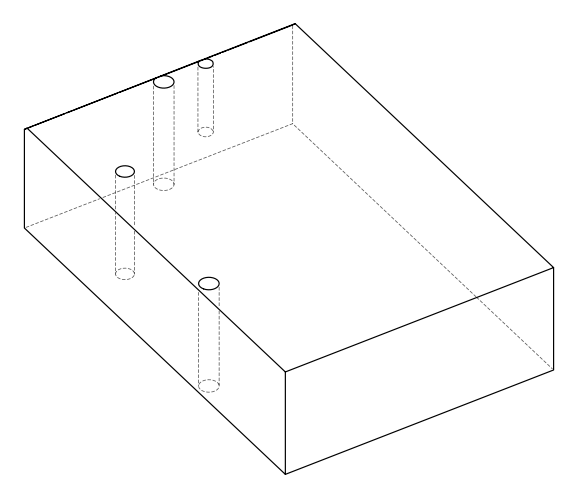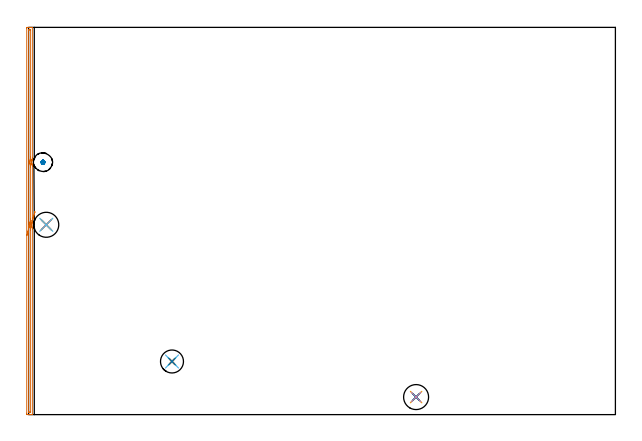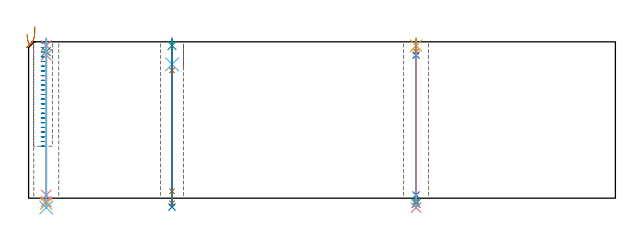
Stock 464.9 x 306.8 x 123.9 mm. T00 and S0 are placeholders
(PLAN: 16 operations, 13 tool changes, 11 min)
(1 AREA_MILL | FG_CHAMFER_SURFACE | UGT0205_001 | 5.08 min | 3107 mm3)
(2 MILL_BLIND_HOLE_FROM_SOLID_MATERIAL | STEP1POCKET | NXT0201_011 | Spiral | 1.28 min | 14399 mm3)
(3 SPOT_DRILL | STEP1HOLE | NXT0321_9005460120000 | 0.05 min | 184 mm3)
(4 SPOT_DRILL_1 | STEP1HOLE_1 | NXT0321_9005460120000 | 0.05 min | 181 mm3)
(5 SPOT_DRILL_2 | STEP1HOLE_2 | NXT0321_9005460120000 | 0.05 min | 184 mm3)
(6 DRILL_BLIND_HOLE_INTO_CENTER | STEP1HOLE | UGT0301_229 | 0.08 min | 1532 mm3)
(7 GUN_DRILL_THROUGH_HOLE | STEP1HOLE | UGT0307_008 | 0.62 min | 10236 mm3)
(8 DRILL_TO_ENLARGE_THROUGH_HOLE | STEP1HOLE | UGT0301_251 | 0.53 min | 20215 mm3)
(9 DRILL_BLIND_HOLE_INTO_CENTER_1 | STEP1HOLE_1 | NXT0301_023 | 0.04 min | 100 mm3)
(10 GUN_DRILL_THROUGH_HOLE_1 | STEP1HOLE_1 | UGT0307_001 | 0.55 min | 2243 mm3)
(11 SPADE_DRILL_TO_ENLARGE_THROUGH_HOLE | STEP1HOLE_1 | UGT0306_003 | 0.52 min | 12624 mm3)
(12 DRILL_TO_ENLARGE_THROUGH_HOLE_1 | STEP1HOLE_1 | UGT0301_264 | 0.53 min | 22935 mm3)
(13 DRILL_BLIND_HOLE_INTO_CENTER_2 | STEP1HOLE_2 | NXT0301_023 | 0.04 min | 95 mm3)
(14 GUN_DRILL_THROUGH_HOLE_2 | STEP1HOLE_2 | UGT0307_001 | 0.55 min | 2245 mm3)
(15 SPADE_DRILL_TO_ENLARGE_THROUGH_HOLE_1 | STEP1HOLE_2 | UGT0306_003 | 0.52 min | 12623 mm3)
(16 DRILL_TO_ENLARGE_THROUGH_HOLE_2 | STEP1HOLE_2 | UGT0301_264 | 0.53 min | 22932 mm3)
(TOOL UGT0205_001 | Chamfer Mill 20 x 3 x 45 deg. | D20 FL50 Z2)
(TOOL NXT0201_011 | ENDMILL 12mm [2P460-1200-NA 1630] | D12 FL38 Z6)
(TOOL NXT0321_9005460120000 | NC Spot Drill, 142deg, 12mm, Carbide, Uncoated | D12 PA142 FL30 Z2)
(TOOL UGT0301_229 | Twist Drill 11.9 mm | D11.9 PA118 FL100 Z2)
(TOOL UGT0307_008 | Gun Drill 11 mm | D11 PA130 FL24 Z1)
(TOOL UGT0301_251 | Twist Drill 18.2 mm | D18.2 PA118 FL135 Z2)
(TOOL NXT0301_023 | Carbide Drill 5.2mm [860.1-0520-016A1-MM 2214] | D5.2 PA140 FL28 Z2)
(TOOL UGT0307_001 | Gun Drill 5 mm | D5 PA130 FL24 Z1)
(TOOL UGT0306_003 | Spade Drill 12.5mm | D12.5 PA132 FL10 Z2)
(TOOL UGT0301_264 | Twist Drill 19.8 mm | D19.8 PA118 FL140 Z2)
(OP 1 AREA_MILL)
G17 G21 G94 G90
T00 M6
G54
G17 G0 G90 X4.858 Y160.285 S1061 M3
G43 Z136.068 H0
G94 G1 X4.907 Y160.463 Z135.215 F250.
X4.936 Y160.568 Z134.35
X4.945 Y160.6 Z133.478
X4.933 Y160.558 Z132.606
X4.902 Y160.443 Z131.742
X4.85 Y160.257 Z130.892
X4.779 Y159.999 Z130.061
X4.69 Y159.673 Z129.257
X4.581 Y159.28 Z128.486
X4.456 Y158.824 Z127.753
X4.314 Y158.308 Z127.064
X4.156 Y157.736 Z126.424
X3.985 Y157.113 Z125.838
X3.8 Y156.443 Z125.311
X3.604 Y155.731 Z124.847
X3.398 Y154.982 Z124.448
X3.183 Y154.204 Z124.119
X2.962 Y153.4 Z123.862
X2.839 Y152.955 Z123.738
X2.738 Y152.536 Z123.637
X2.731 Y152.507 Z123.63
X2.646 Y152.061 Z123.545
X2.609 Y151.809 Z123.509
X2.582 Y151.614 Z123.479
X2.573 Y151.516 Z123.468
X2.538 Y151.168 Z123.433
X2.534 Y151.071 Z123.426
X2.517 Y150.804 Z123.414
X2.514 Y150.721 Z123.408
X2.511 Y150.359 Z123.401
X2.51 Y150.275 Z123.402
X2.525 Y149.828 Z123.42
Y149.826
X2.53 Y149.753 Z123.428
X2.559 Y149.382 Z123.458
X2.618 Y148.935 Z123.511
X2.672 Y148.604 Z123.571
X2.692 Y148.488 Z123.591
X2.79 Y148.043 Z123.688
X2.938 Y147.47 Z123.837
X2.987 Y147.285 Z123.883
X2.989 Y147.277 Z123.884
X2.99 Y147.265 Z123.886
X2.992 Y147.242 Z123.888
X2.99 Y147.195 Z123.89
Y147.178
X3. Y0.173 Z123.9
X2.997 Y0.009 Z123.888
X2.985 Y0.007 Z123.876
X2.627 Y0. Z123.526
X2.317 Z123.216
X1.634 Z122.529
X0.408 Z121.305
X-0.134 Z120.761
X-0.746 Z120.149
X-1.017 Y0.001 Z119.878
X-1.256 Y0.004 Z119.639
X-1.491 Y0.009 Z119.405
X-1.494 Y0.137 Z119.403
X-1.499 Y0.619 Z119.401
X-1.5 Y1.107 Z119.4
Y305.775
X-1.499 Y306.181 Z119.401
X-1.494 Y306.663 Z119.402
X-1.491 Y306.791 Z119.405
X-1.017 Y306.8 Z119.878
X-0.746 Z120.149
X-0.134 Z120.761
X0.408 Z121.305
X0.75 Z121.646
X1.292 Z122.188
X1.634 Z122.529
X2.317 Z123.217
X2.627 Z123.527
X2.985 Y306.793 Z123.876
X2.997 Y306.791 Z123.888
X3. Y306.627 Z123.9
Y203.433
X2.997 Y202.803 Z123.886
X2.97 Y202.726 Z123.866
X2.959 Y202.695 Z123.857
X2.905 Y202.54 Z123.799
X2.894 Y202.51 Z123.789
X2.801 Y202.221 Z123.699
X2.753 Y202.066 Z123.65
X2.738 Y202.009 Z123.636
X2.663 Y201.717 Z123.56
X2.645 Y201.646 Z123.541
X2.638 Y201.617 Z123.534
X2.589 Y201.369 Z123.488
X2.55 Y201.172 Z123.45
X2.517 Y200.91 Z123.416
X2.51 Y200.85 Z123.407
X2.499 Y200.753 Z123.393
X2.495 Y200.724 Z123.39
X2.464 Y200.278 Z123.36
X2.465 Y200.173 Z123.358
X2.462 Y199.831 Z123.357
X2.486 Y199.413 Z123.377
X2.487 Y199.384 Z123.38
X2.52 Y199.074 Z123.418
X2.533 Y198.966 Z123.428
X2.536 Y198.938 Z123.432
X2.558 Y198.8 Z123.458
X2.613 Y198.491 Z123.512
X2.713 Y198.073 Z123.611
X2.72 Y198.046 Z123.617
X2.854 Y197.599 Z123.752
X2.869 Y197.557 Z123.765
X2.93 Y197.376 Z123.828
X2.995 Y197.205 Z123.894
X3. Y197.189 Z123.899
X2.998 Y154.254 Z123.898
X2.999 Y153.563 Z123.895
X2.993 Y153.509 Z123.89
X2.962 Y153.4 Z123.862
X1.534 Y153.737 Z122.434
X1.489 Y153.546 Z122.389
X1.457 Y153.4 Z122.357
X1.331 Y152.812 Z122.231
X1.274 Y152.507 Z122.174
X1.206 Y152.045 Z122.106
X1.159 Y151.613 Z122.059
X1.127 Y151.232 Z122.027
X1.104 Y150.72 Z122.004
X1.098 Y150.543 Z121.998
X1.099 Y150.367 Z121.999
X1.114 Y149.826 Z122.014
X1.138 Y149.434 Z122.038
X1.186 Y148.933 Z122.086
X1.254 Y148.423 Z122.154
X1.321 Y148.039 Z122.221
X1.477 Y147.304 Z122.377
X1.514 Y147.146 Z122.414
X1.562 Y146.937 Z122.462
X1.569 Y146.728 Z122.469
X1.575 Y146.311 Z122.475
X1.576 Y146.252 Z122.476
X1.585 Y2.195 Z122.485
X1.584 Y2.09 Z122.484
X1.581 Y2.038 Z122.481
X1.58 Y2.019 Z122.48
X1.553 Y2.01 Z122.453
X1.15 Y2.002 Z122.05
X0.75 Y2.001 Z121.65
X0.266 Y2.003 Z121.166
X0.031 Y2.01 Z120.931
X-0.079 Y2.016 Z120.821
X-0.085 Y2.357 Z120.815
Y2.406
Y304.605
X-0.084 Y304.71 Z120.816
X-0.081 Y304.762 Z120.819
X-0.08 Y304.781 Z120.82
X-0.053 Y304.79 Z120.847
X0.35 Y304.798 Z121.25
X0.75 Y304.799 Z121.65
X1.234 Y304.797 Z122.134
X1.469 Y304.79 Z122.369
X1.579 Y304.784 Z122.479
X1.585 Y304.443 Z122.485
Y304.394
X1.586 Y204.375 Z122.486
X1.585 Y203.483 Z122.485
X1.583 Y203.433 Z122.483
X1.579 Y203.329 Z122.479
X1.562 Y203.229 Z122.462
X1.512 Y203.048 Z122.412
X1.429 Y202.747 Z122.329
X1.376 Y202.54 Z122.276
X1.256 Y202.028 Z122.156
X1.184 Y201.646 Z122.084
X1.131 Y201.261 Z122.031
X1.081 Y200.753 Z121.981
X1.06 Y200.44 Z121.96
X1.052 Y199.86 Z121.952
X1.076 Y199.296 Z121.976
X1.087 Y199.136 Z121.987
X1.104 Y198.966 Z122.004
X1.152 Y198.56 Z122.052
X1.236 Y198.073 Z122.136
X1.378 Y197.437 Z122.278
X1.448 Y197.179 Z122.348
X1.562 Y196.764 Z122.462
X1.579 Y196.702 Z122.479
X1.581 Y196.651 Z122.481
X1.584 Y196.545 Z122.484
X1.586 Y196.334 Z122.486
Y196.286
X1.584 Y155.237 Z122.484
X1.583 Y154.345 Z122.483
X1.582 Y154.293 Z122.482
X1.568 Y153.878 Z122.468
X1.534 Y153.737 Z122.434
X1.337 Y152.902 Z122.276
X1.138 Y152.057 Z122.194
X0.938 Y151.208 Z122.187
X0.738 Y150.361 Z122.257
X0.54 Y149.524 Z122.402
X0.346 Y148.702 Z122.621
X0.157 Y147.902 Z122.913
X-0.025 Y147.13 Z123.276
X-0.199 Y146.391 Z123.706
X-0.364 Y145.692 Z124.201
X-0.519 Y145.038 Z124.757
X-0.661 Y144.433 Z125.369
X-0.791 Y143.882 Z126.033
X-0.907 Y143.39 Z126.744
X-1.009 Y142.96 Z127.496
X-1.095 Y142.595 Z128.284
X-1.165 Y142.298 Z129.101
X-1.218 Y142.072 Z129.942
G0 Z133.9
M5
M2
(OP 2 MILL_BLIND_HOLE_FROM_SOLID_MATERIAL)
G17 G21 G94 G90
T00 M6
G54
G17 G0 G90 X11.4 Y200. S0 M3
G43 Z133.9 H1
Z123.174
G94 G3 X12.125 Y200.725 R0.725 F250.
X11.4 Y201.45 R0.725
X9.95 Y200. R1.45
X11.4 Y201.45 R-1.45
X10.675 Y200.725 R0.725
X11.4 Y200. R0.725
G0 Z119.448
G3 X12.125 Y200.725 R0.725
X11.4 Y201.45 R0.725
X9.95 Y200. R1.45
X11.4 Y201.45 R-1.45
X10.675 Y200.725 R0.725
X11.4 Y200. R0.725
G0 Z115.722
G3 X12.125 Y200.725 R0.725
X11.4 Y201.45 R0.725
X9.95 Y200. R1.45
X11.4 Y201.45 R-1.45
X10.675 Y200.725 R0.725
X11.4 Y200. R0.725
G0 Z111.996
G3 X12.125 Y200.725 R0.725
X11.4 Y201.45 R0.725
X9.95 Y200. R1.45
X11.4 Y201.45 R-1.45
X10.675 Y200.725 R0.725
X11.4 Y200. R0.725
G0 Z108.27
G3 X12.125 Y200.725 R0.725
X11.4 Y201.45 R0.725
X9.95 Y200. R1.45
X11.4 Y201.45 R-1.45
X10.675 Y200.725 R0.725
X11.4 Y200. R0.725
G0 Z104.543
G3 X12.125 Y200.725 R0.725
X11.4 Y201.45 R0.725
X9.95 Y200. R1.45
X11.4 Y201.45 R-1.45
X10.675 Y200.725 R0.725
X11.4 Y200. R0.725
G0 Z100.817
G3 X12.125 Y200.725 R0.725
X11.4 Y201.45 R0.725
X9.95 Y200. R1.45
X11.4 Y201.45 R-1.45
X10.675 Y200.725 R0.725
X11.4 Y200. R0.725
G0 Z97.091
G3 X12.125 Y200.725 R0.725
X11.4 Y201.45 R0.725
X9.95 Y200. R1.45
X11.4 Y201.45 R-1.45
X10.675 Y200.725 R0.725
X11.4 Y200. R0.725
G0 Z93.365
G3 X12.125 Y200.725 R0.725
X11.4 Y201.45 R0.725
X9.95 Y200. R1.45
X11.4 Y201.45 R-1.45
X10.675 Y200.725 R0.725
X11.4 Y200. R0.725
G0 Z89.639
G3 X12.125 Y200.725 R0.725
X11.4 Y201.45 R0.725
X9.95 Y200. R1.45
X11.4 Y201.45 R-1.45
X10.675 Y200.725 R0.725
X11.4 Y200. R0.725
G0 Z85.913
G3 X12.125 Y200.725 R0.725
X11.4 Y201.45 R0.725
X9.95 Y200. R1.45
X11.4 Y201.45 R-1.45
X10.675 Y200.725 R0.725
X11.4 Y200. R0.725
G0 Z82.187
G3 X12.125 Y200.725 R0.725
X11.4 Y201.45 R0.725
X9.95 Y200. R1.45
X11.4 Y201.45 R-1.45
X10.675 Y200.725 R0.725
X11.4 Y200. R0.725
G0 Z78.461
G3 X12.125 Y200.725 R0.725
X11.4 Y201.45 R0.725
X9.95 Y200. R1.45
X11.4 Y201.45 R-1.45
X10.675 Y200.725 R0.725
X11.4 Y200. R0.725
G0 Z74.735
G3 X12.125 Y200.725 R0.725
X11.4 Y201.45 R0.725
X9.95 Y200. R1.45
X11.4 Y201.45 R-1.45
X10.675 Y200.725 R0.725
X11.4 Y200. R0.725
G0 Z71.009
G3 X12.125 Y200.725 R0.725
X11.4 Y201.45 R0.725
X9.95 Y200. R1.45
X11.4 Y201.45 R-1.45
X10.675 Y200.725 R0.725
X11.4 Y200. R0.725
G0 Z67.283
G3 X12.125 Y200.725 R0.725
X11.4 Y201.45 R0.725
X9.95 Y200. R1.45
X11.4 Y201.45 R-1.45
X10.675 Y200.725 R0.725
X11.4 Y200. R0.725
G0 Z63.557
G3 X12.125 Y200.725 R0.725
X11.4 Y201.45 R0.725
X9.95 Y200. R1.45
X11.4 Y201.45 R-1.45
X10.675 Y200.725 R0.725
X11.4 Y200. R0.725
G0 Z59.83
G3 X12.125 Y200.725 R0.725
X11.4 Y201.45 R0.725
X9.95 Y200. R1.45
X11.4 Y201.45 R-1.45
X10.675 Y200.725 R0.725
X11.4 Y200. R0.725
G0 Z56.104
G3 X12.125 Y200.725 R0.725
X11.4 Y201.45 R0.725
X9.95 Y200. R1.45
X11.4 Y201.45 R-1.45
X10.675 Y200.725 R0.725
X11.4 Y200. R0.725
G0 Z52.378
G3 X12.125 Y200.725 R0.725
X11.4 Y201.45 R0.725
X9.95 Y200. R1.45
X11.4 Y201.45 R-1.45
X10.675 Y200.725 R0.725
X11.4 Y200. R0.725
G0 Z48.652
G3 X12.125 Y200.725 R0.725
X11.4 Y201.45 R0.725
X9.95 Y200. R1.45
X11.4 Y201.45 R-1.45
X10.675 Y200.725 R0.725
X11.4 Y200. R0.725
G0 Z44.926
G3 X12.125 Y200.725 R0.725
X11.4 Y201.45 R0.725
X9.95 Y200. R1.45
X11.4 Y201.45 R-1.45
X10.675 Y200.725 R0.725
X11.4 Y200. R0.725
G0 Z41.2
G3 X12.125 Y200.725 R0.725
X11.4 Y201.45 R0.725
X9.95 Y200. R1.45
X11.4 Y201.45 R-1.45
X10.675 Y200.725 R0.725
X11.4 Y200. R0.725
G0 Z133.9
M5
M2
(OP 3 SPOT_DRILL)
G17 G21 G94 G90
T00 M6
G54
G17 G0 G90 X113.6 Y42.1 S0 M3
G43 Z133.9 H0
G94 G81 G98 Z120.9 F250. R126.9
G80
M5
M2
(OP 4 SPOT_DRILL_1)
G17 G21 G94 G90
T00 M6
G54
G17 G0 G90 X14. Y150.4 S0 M3
G43 Z133.9 H0
G94 G81 G98 Z120.9 F250. R126.9
G80
M5
M2
(OP 5 SPOT_DRILL_2)
G17 G21 G94 G90
T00 M6
G54
G17 G0 G90 X307. Y13.9 S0 M3
G43 Z133.9 H0
G94 G81 G98 Z120.9 F250. R126.9
G80
M5
M2
(OP 6 DRILL_BLIND_HOLE_INTO_CENTER)
G17 G21 G94 G90
T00 M6
G54
G17 G0 G90 X113.6 Y42.1 S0 M3
G43 Z133.9 H0
G94 G81 G98 Z106.05 F250. R125.9
G80
M5
M2
(OP 7 GUN_DRILL_THROUGH_HOLE)
G17 G21 G94 G90
T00 M6
G54
G17 G0 G90 X113.6 Y42.1 M8
G43 Z133.9 H0
Z120.957
S716 M3
G94 G1 Z101.29 F125. M26
G4 X.084
Z5.5 F250.
G4 X.084
Z-4.065 F125.
G4 X.084
M5
M9
G0 Z120.957
Z133.9
M2
(OP 8 DRILL_TO_ENLARGE_THROUGH_HOLE)
G17 G21 G94 G90
T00 M6
G54
G17 G0 G90 X113.6 Y42.1 S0 M3
G43 Z133.9 H0
G94 G73 G98 Z-6.968 F250. Q16.358 R125.9
G80
M5
M2
(OP 9 DRILL_BLIND_HOLE_INTO_CENTER_1)
G17 G21 G94 G90
T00 M6
G54
G17 G0 G90 X14. Y150.4 S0 M3
G43 Z133.9 H1
G94 G81 G98 Z116.1 F250. R125.9
G80
M5
M2
(OP 10 GUN_DRILL_THROUGH_HOLE_1)
G17 G21 G94 G90
T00 M6
G54
G17 G0 G90 X14. Y150.4 M8
G43 Z133.9 H0
Z121.81
S716 M3
G94 G1 Z113.344 F125. M26
G4 X.084
Z2.5 F250.
G4 X.084
Z-2.666 F125.
G4 X.084
M5
M9
G0 Z121.81
Z133.9
M2
(OP 11 SPADE_DRILL_TO_ENLARGE_THROUGH_HOLE)
G17 G21 G94 G90
T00 M6
G54
G17 G0 G90 X14. Y150.4 S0 M3
G43 Z133.9 H0
G94 G73 G98 Z-4.283 F250. Q11.653 R125.9
G80
M5
M2
(OP 12 DRILL_TO_ENLARGE_THROUGH_HOLE_1)
G17 G21 G94 G90
T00 M6
G54
G17 G0 G90 X14. Y150.4 S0 M3
G43 Z133.9 H0
G94 G73 G98 Z-7.449 F250. Q18.764 R125.9
G80
M5
M2
(OP 13 DRILL_BLIND_HOLE_INTO_CENTER_2)
G17 G21 G94 G90
T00 M6
G54
G17 G0 G90 X307. Y13.9 S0 M3
G43 Z133.9 H1
G94 G81 G98 Z116.1 F250. R125.9
G80
M5
M2
(OP 14 GUN_DRILL_THROUGH_HOLE_2)
G17 G21 G94 G90
T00 M6
G54
G17 G0 G90 X307. Y13.9 M8
G43 Z133.9 H0
Z121.762
S716 M3
G94 G1 Z113.344 F125. M26
G4 X.084
Z2.5 F250.
G4 X.084
Z-2.666 F125.
G4 X.084
M5
M9
G0 Z121.762
Z133.9
M2
(OP 15 SPADE_DRILL_TO_ENLARGE_THROUGH_HOLE_1)
G17 G21 G94 G90
T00 M6
G54
G17 G0 G90 X307. Y13.9 S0 M3
G43 Z133.9 H0
G94 G73 G98 Z-4.283 F250. Q11.653 R125.9
G80
M5
M2
(OP 16 DRILL_TO_ENLARGE_THROUGH_HOLE_2)
G17 G21 G94 G90
T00 M6
G54
G17 G0 G90 X307. Y13.9 S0 M3
G43 Z133.9 H0
G94 G73 G98 Z-7.449 F250. Q18.764 R125.9
G80
M5
M2
